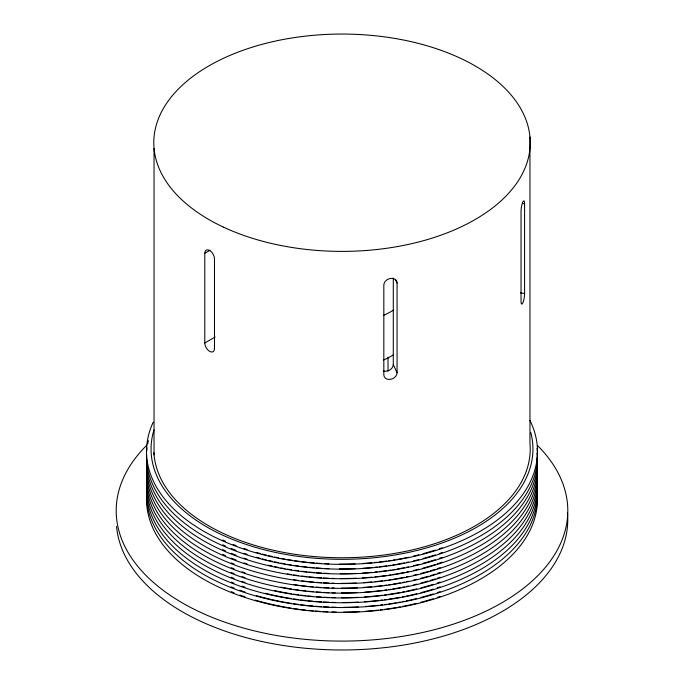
<?xml version="1.0" encoding="UTF-8"?>
<svg xmlns="http://www.w3.org/2000/svg" width="684" height="684" viewBox="0 0 684 684"><rect width="100%" height="100%" fill="white"/><g stroke="black" fill="none" stroke-linecap="round" stroke-linejoin="round"><path stroke-width="1.03" d="M204.79 253.268A6.857 3.959 60 0 1 209.637 250.472A6.857 3.959 60 0 1 214.485 258.868L214.485 348.583A6.857 3.959 60 0 1 209.637 351.379A6.857 3.959 60 0 1 204.79 342.983L204.79 253.268L209.954 250.284M204.79 342.983L215.127 337.015M522.567 203.481L524.585 203.798L524.585 293.513A6.857 1.445 -81.2 0 1 522.815 302.935A6.857 1.445 -81.2 0 1 521.037 301.157L521.037 211.442A6.857 1.445 -81.2 0 1 522.815 202.019A6.857 1.445 -81.2 0 1 524.585 203.798M520.55 292.889L524.585 293.513M395.386 279.388L397.071 283.014L397.071 372.729A6.857 5.404 -24.9 0 1 390.453 379.355A6.857 5.404 -24.9 0 1 383.827 374.781L383.827 285.066A6.857 5.404 -24.9 0 1 390.453 278.439A6.857 5.404 -24.9 0 1 397.071 283.014M393.283 278.063L393.283 364.581L397.071 372.729M529.963 137.031L529.963 443.403A188.228 108.67 0 0 1 350.071 557.657A188.228 108.67 0 0 1 153.883 452.722M388.016 357.142L388.016 370.95M154.037 148.411L154.037 454.774M567.464 512.803A225.78 130.353 0 0 1 353.816 649.8A225.78 130.353 0 0 1 116.537 526.449M537.744 445.746A225.797 130.362 0 0 1 486.64 610.838A225.797 130.362 0 0 1 196.163 610.256A225.797 130.362 0 0 1 147.043 444.959M529.955 420.463A195.487 112.86 0 0 1 343.624 564.343A195.487 112.86 0 0 1 153.173 422.276M530.716 432.339A190.93 110.235 0 0 1 339.837 559.315A190.93 110.235 0 0 1 153.986 429.877M537 491.539A195.487 112.86 0 0 1 347.788 612.3A195.487 112.86 0 0 1 146.53 498.217M537 486.734A195.487 112.86 0 0 1 347.788 607.495A195.487 112.86 0 0 1 146.53 493.412M537 481.938A195.487 112.86 0 0 1 347.788 602.698A195.487 112.86 0 0 1 146.53 488.615M537 477.141A195.487 112.86 0 0 1 347.788 597.901A195.487 112.86 0 0 1 146.53 483.819M537 472.336A195.487 112.86 0 0 1 347.788 593.096A195.487 112.86 0 0 1 146.53 479.014M537 467.54A195.487 112.86 0 0 1 347.788 588.3A195.487 112.86 0 0 1 146.53 474.217M537 462.743A195.487 112.86 0 0 1 347.788 583.503A195.487 112.86 0 0 1 146.53 469.421M537 457.938A195.487 112.86 0 0 1 347.788 578.698A195.487 112.86 0 0 1 146.53 464.616M537 453.141A195.487 112.86 0 0 1 347.788 573.902A195.487 112.86 0 0 1 146.53 459.819M537 448.345A195.487 112.86 0 0 1 347.788 569.097A195.487 112.86 0 0 1 146.53 455.014M146.735 450.893A195.487 112.86 0 0 1 147.069 447.806M147.735 443.711A195.487 112.86 0 0 1 148.402 440.658M440.197 591.626A190.93 110.235 0 0 1 437.238 592.626M433.246 593.917A190.93 110.235 0 0 1 420.942 597.457M416.753 598.517A190.93 110.235 0 0 1 410.426 599.996M409.425 600.219A190.93 110.235 0 0 1 406.39 600.86M404.355 601.279A190.93 110.235 0 0 1 402.312 601.672M400.26 602.065A190.93 110.235 0 0 1 398.191 602.442M396.113 602.801A190.93 110.235 0 0 1 388.794 603.955M386.691 604.254A190.93 110.235 0 0 1 384.579 604.545M382.467 604.818A190.93 110.235 0 0 1 380.347 605.075M378.226 605.314A190.93 110.235 0 0 1 365.641 606.469M358.313 606.913A190.93 110.235 0 0 1 343.556 607.315M336.195 607.272A190.93 110.235 0 0 1 332.005 607.17M328.876 607.059A190.93 110.235 0 0 1 323.643 606.811M321.548 606.682A190.93 110.235 0 0 1 315.264 606.238M313.178 606.058A190.93 110.235 0 0 1 307.971 605.554M305.893 605.331A190.93 110.235 0 0 1 300.729 604.716M298.686 604.442A190.93 110.235 0 0 1 293.59 603.716M291.521 603.399A190.93 110.235 0 0 1 256.303 595.593M245.034 592.045A190.93 110.235 0 0 1 239.998 590.275M234.082 588.026A190.93 110.235 0 0 1 231.183 586.855M440.197 586.821A190.93 110.235 0 0 1 437.238 587.83M433.246 589.121A190.93 110.235 0 0 1 420.942 592.66M416.753 593.721A190.93 110.235 0 0 1 410.426 595.2M409.425 595.422A190.93 110.235 0 0 1 406.39 596.063M404.355 596.474A190.93 110.235 0 0 1 402.312 596.875M400.26 597.26A190.93 110.235 0 0 1 388.794 599.158M386.691 599.458A190.93 110.235 0 0 1 384.579 599.748M382.467 600.013A190.93 110.235 0 0 1 380.347 600.27M378.226 600.518A190.93 110.235 0 0 1 364.598 601.749M358.313 602.117A190.93 110.235 0 0 1 342.496 602.519M335.143 602.45A190.93 110.235 0 0 1 332.005 602.365M328.876 602.262A190.93 110.235 0 0 1 323.643 602.005M321.548 601.886A190.93 110.235 0 0 1 315.264 601.433M313.178 601.253A190.93 110.235 0 0 1 307.971 600.757M305.893 600.535A190.93 110.235 0 0 1 300.729 599.911M298.686 599.646A190.93 110.235 0 0 1 293.59 598.919M291.521 598.594A190.93 110.235 0 0 1 265.332 593.242M245.034 587.248A190.93 110.235 0 0 1 241.999 586.188M234.082 583.221A190.93 110.235 0 0 1 231.183 582.05M440.197 582.024A190.93 110.235 0 0 1 437.238 583.024M433.246 584.316A190.93 110.235 0 0 1 420.942 587.855M416.753 588.924A190.93 110.235 0 0 1 410.426 590.395M409.425 590.617A190.93 110.235 0 0 1 406.39 591.258M404.355 591.677A190.93 110.235 0 0 1 402.312 592.079M400.26 592.464A190.93 110.235 0 0 1 388.794 594.362M386.691 594.661A190.93 110.235 0 0 1 384.579 594.943M382.467 595.217A190.93 110.235 0 0 1 364.598 596.944M358.313 597.32A190.93 110.235 0 0 1 341.444 597.722M335.143 597.645A190.93 110.235 0 0 1 332.005 597.568M328.876 597.457A190.93 110.235 0 0 1 323.643 597.209M321.548 597.089A190.93 110.235 0 0 1 316.307 596.722M313.178 596.457A190.93 110.235 0 0 1 307.971 595.952M305.893 595.73A190.93 110.235 0 0 1 300.729 595.114M298.686 594.849A190.93 110.235 0 0 1 293.59 594.122M291.521 593.798A190.93 110.235 0 0 1 274.617 590.625M245.034 582.443A190.93 110.235 0 0 1 241.999 581.391M234.082 578.425A190.93 110.235 0 0 1 231.183 577.253M440.197 577.228A190.93 110.235 0 0 1 437.238 578.228M435.255 578.878A190.93 110.235 0 0 1 430.21 580.451M428.167 581.058A190.93 110.235 0 0 1 420.942 583.059M416.753 584.119A190.93 110.235 0 0 1 413.598 584.88M408.416 586.034A190.93 110.235 0 0 1 406.39 586.462M404.355 586.872A190.93 110.235 0 0 1 402.312 587.274M400.26 587.667A190.93 110.235 0 0 1 392.984 588.915M390.889 589.249A190.93 110.235 0 0 1 388.794 589.557M386.691 589.856A190.93 110.235 0 0 1 384.579 590.147M382.467 590.42A190.93 110.235 0 0 1 364.598 592.147M357.262 592.566A190.93 110.235 0 0 1 341.444 592.917M335.143 592.848A190.93 110.235 0 0 1 332.005 592.771M328.876 592.66A190.93 110.235 0 0 1 323.643 592.412M321.548 592.284A190.93 110.235 0 0 1 316.307 591.916M313.178 591.66A190.93 110.235 0 0 1 307.971 591.156M305.893 590.933A190.93 110.235 0 0 1 300.729 590.318M298.686 590.044A190.93 110.235 0 0 1 293.59 589.317M291.521 589.001A190.93 110.235 0 0 1 280.91 587.129M245.034 577.647A190.93 110.235 0 0 1 241.999 576.595M234.082 573.628A190.93 110.235 0 0 1 231.183 572.457M440.197 572.423A190.93 110.235 0 0 1 437.238 573.423M435.255 574.081A190.93 110.235 0 0 1 430.21 575.654M428.167 576.253A190.93 110.235 0 0 1 420.942 578.262M416.753 579.322A190.93 110.235 0 0 1 413.598 580.075M408.416 581.238A190.93 110.235 0 0 1 406.39 581.665M404.355 582.075A190.93 110.235 0 0 1 402.312 582.477M400.26 582.862A190.93 110.235 0 0 1 392.984 584.119M390.889 584.444A190.93 110.235 0 0 1 388.794 584.76M386.691 585.059A190.93 110.235 0 0 1 384.579 585.342M382.467 585.615A190.93 110.235 0 0 1 375.046 586.453M371.865 586.761A190.93 110.235 0 0 1 363.555 587.419M357.262 587.77A190.93 110.235 0 0 1 341.444 588.12M334.1 588.026A190.93 110.235 0 0 1 332.005 587.966M328.876 587.864A190.93 110.235 0 0 1 323.643 587.607M321.548 587.488A190.93 110.235 0 0 1 316.307 587.12M313.178 586.855A190.93 110.235 0 0 1 309.006 586.462M306.928 586.248A190.93 110.235 0 0 1 300.729 585.513M298.686 585.247A190.93 110.235 0 0 1 293.59 584.521M245.034 572.85A190.93 110.235 0 0 1 241.999 571.79M234.082 568.823A190.93 110.235 0 0 1 231.183 567.652M440.197 567.626A190.93 110.235 0 0 1 437.238 568.626M435.255 569.276A190.93 110.235 0 0 1 430.21 570.849M428.167 571.456A190.93 110.235 0 0 1 420.942 573.457M416.753 574.517A190.93 110.235 0 0 1 413.598 575.278M408.416 576.441A190.93 110.235 0 0 1 406.39 576.86M404.355 577.279A190.93 110.235 0 0 1 392.984 579.322M390.889 579.647A190.93 110.235 0 0 1 388.794 579.964M386.691 580.263A190.93 110.235 0 0 1 384.579 580.545M382.467 580.819A190.93 110.235 0 0 1 375.046 581.656M371.865 581.964A190.93 110.235 0 0 1 363.555 582.614M356.21 583.016A190.93 110.235 0 0 1 341.444 583.324M334.1 583.23A190.93 110.235 0 0 1 332.005 583.17M328.876 583.059A190.93 110.235 0 0 1 323.643 582.811M321.548 582.691A190.93 110.235 0 0 1 316.307 582.315M314.221 582.152A190.93 110.235 0 0 1 309.006 581.665M306.928 581.443A190.93 110.235 0 0 1 301.764 580.844M298.686 580.451A190.93 110.235 0 0 1 293.59 579.716M234.082 564.026A190.93 110.235 0 0 1 231.183 562.855M442.146 562.137A190.93 110.235 0 0 1 437.238 563.83M435.255 564.48A190.93 110.235 0 0 1 423.02 568.105M418.847 569.199A190.93 110.235 0 0 1 413.598 570.482M408.416 571.636A190.93 110.235 0 0 1 406.39 572.063M404.355 572.474A190.93 110.235 0 0 1 392.984 574.517M390.889 574.842A190.93 110.235 0 0 1 388.794 575.159M386.691 575.458A190.93 110.235 0 0 1 375.046 576.86M371.865 577.168A190.93 110.235 0 0 1 362.511 577.886M356.21 578.219A190.93 110.235 0 0 1 340.393 578.519M334.1 578.425A190.93 110.235 0 0 1 332.005 578.373M328.876 578.262A190.93 110.235 0 0 1 323.643 578.014M321.548 577.886A190.93 110.235 0 0 1 316.307 577.518M314.221 577.347A190.93 110.235 0 0 1 309.006 576.86M306.928 576.646A190.93 110.235 0 0 1 301.764 576.048M298.686 575.646A190.93 110.235 0 0 1 293.59 574.919M291.521 574.603A190.93 110.235 0 0 1 287.263 573.893M247.069 563.932A190.93 110.235 0 0 1 244.017 562.898M236.04 559.991A190.93 110.235 0 0 1 231.183 558.058M225.515 555.63A190.93 110.235 0 0 1 222.753 554.382M442.146 557.34A190.93 110.235 0 0 1 439.214 558.366M435.255 559.683A190.93 110.235 0 0 1 423.02 563.308M418.847 564.403A190.93 110.235 0 0 1 413.598 565.677M408.416 566.839A190.93 110.235 0 0 1 406.39 567.267M404.355 567.677A190.93 110.235 0 0 1 397.156 569.02M395.07 569.379A190.93 110.235 0 0 1 392.984 569.721M390.889 570.046A190.93 110.235 0 0 1 388.794 570.362M386.691 570.661A190.93 110.235 0 0 1 379.287 571.602M377.166 571.833A190.93 110.235 0 0 1 375.046 572.055M371.865 572.363A190.93 110.235 0 0 1 362.511 573.081M356.21 573.414A190.93 110.235 0 0 1 340.393 573.722M328.876 573.457A190.93 110.235 0 0 1 323.643 573.209M321.548 573.089A190.93 110.235 0 0 1 316.307 572.722M314.221 572.551A190.93 110.235 0 0 1 309.006 572.063M306.928 571.85A190.93 110.235 0 0 1 301.764 571.243M298.686 570.849A190.93 110.235 0 0 1 294.607 570.268M291.521 569.798A190.93 110.235 0 0 1 287.263 569.097M285.142 568.72A190.93 110.235 0 0 1 280.91 567.925M278.807 567.506A190.93 110.235 0 0 1 274.617 566.626M272.54 566.164A190.93 110.235 0 0 1 268.402 565.206M247.069 559.127A190.93 110.235 0 0 1 244.017 558.101M236.04 555.186A190.93 110.235 0 0 1 231.183 553.253M225.515 550.834A190.93 110.235 0 0 1 222.753 549.577M442.146 552.544A190.93 110.235 0 0 1 439.214 553.561M435.255 554.878A190.93 110.235 0 0 1 423.02 558.503M418.847 559.597A190.93 110.235 0 0 1 413.598 560.88M408.416 562.034A190.93 110.235 0 0 1 406.39 562.462M404.355 562.881A190.93 110.235 0 0 1 397.156 564.223M395.07 564.574A190.93 110.235 0 0 1 392.984 564.916M390.889 565.249A190.93 110.235 0 0 1 388.794 565.557M386.691 565.865A190.93 110.235 0 0 1 379.287 566.797M377.166 567.036A190.93 110.235 0 0 1 375.046 567.258M371.865 567.566A190.93 110.235 0 0 1 362.511 568.284M355.158 568.66A190.93 110.235 0 0 1 339.341 568.908M328.876 568.66A190.93 110.235 0 0 1 324.686 568.472M321.548 568.284A190.93 110.235 0 0 1 316.307 567.917M314.221 567.746A190.93 110.235 0 0 1 309.006 567.267M306.928 567.045A190.93 110.235 0 0 1 301.764 566.446M298.686 566.044A190.93 110.235 0 0 1 294.607 565.471M291.521 565.001A190.93 110.235 0 0 1 287.263 564.291M285.142 563.924A190.93 110.235 0 0 1 280.91 563.129M278.807 562.71A190.93 110.235 0 0 1 274.617 561.829M272.54 561.367A190.93 110.235 0 0 1 268.402 560.401M266.35 559.905A190.93 110.235 0 0 1 262.288 558.854M260.279 558.315A190.93 110.235 0 0 1 256.303 557.195M247.069 554.331A190.93 110.235 0 0 1 244.017 553.296M236.04 550.389A190.93 110.235 0 0 1 231.183 548.457M225.515 546.029A190.93 110.235 0 0 1 222.753 544.78M442.146 547.739A190.93 110.235 0 0 1 439.214 548.765M435.255 550.081A190.93 110.235 0 0 1 423.02 553.707M418.847 554.801A190.93 110.235 0 0 1 413.598 556.083M408.416 557.238A190.93 110.235 0 0 1 397.156 559.426M395.07 559.777A190.93 110.235 0 0 1 392.984 560.119M390.889 560.444A190.93 110.235 0 0 1 388.794 560.76M386.691 561.06A190.93 110.235 0 0 1 379.287 562M377.166 562.239A190.93 110.235 0 0 1 375.046 562.462M371.865 562.77A190.93 110.235 0 0 1 362.511 563.488M355.158 563.864A190.93 110.235 0 0 1 339.341 564.112M328.876 563.864A190.93 110.235 0 0 1 324.686 563.667M321.548 563.488A190.93 110.235 0 0 1 316.307 563.12M314.221 562.949A190.93 110.235 0 0 1 309.006 562.462M306.928 562.248A190.93 110.235 0 0 1 301.764 561.649M299.703 561.384A190.93 110.235 0 0 1 294.607 560.675M292.581 560.367A190.93 110.235 0 0 1 287.263 559.495M285.142 559.119A190.93 110.235 0 0 1 280.91 558.332M278.807 557.913A190.93 110.235 0 0 1 274.617 557.033M272.54 556.571A190.93 110.235 0 0 1 268.402 555.605M266.35 555.1A190.93 110.235 0 0 1 262.288 554.057M260.279 553.518A190.93 110.235 0 0 1 256.303 552.398M247.069 549.534A190.93 110.235 0 0 1 244.017 548.5M236.04 545.593A190.93 110.235 0 0 1 233.116 544.438M225.515 541.232A190.93 110.235 0 0 1 222.753 539.975M440.197 596.422A190.93 110.235 0 0 1 437.238 597.423M433.246 598.714A190.93 110.235 0 0 1 420.942 602.253M416.753 603.322A190.93 110.235 0 0 1 410.426 604.801M409.425 605.015A190.93 110.235 0 0 1 402.312 606.477M400.26 606.862A190.93 110.235 0 0 1 398.191 607.238M396.113 607.597A190.93 110.235 0 0 1 384.579 609.341M382.467 609.615A190.93 110.235 0 0 1 380.347 609.871M378.226 610.119A190.93 110.235 0 0 1 365.641 611.274M359.365 611.658A190.93 110.235 0 0 1 343.556 612.112M336.195 612.069A190.93 110.235 0 0 1 332.005 611.966M327.824 611.812A190.93 110.235 0 0 1 322.591 611.547M320.497 611.419A190.93 110.235 0 0 1 315.264 611.034M313.178 610.855A190.93 110.235 0 0 1 307.971 610.35M305.893 610.128A190.93 110.235 0 0 1 300.729 609.512M298.686 609.247A190.93 110.235 0 0 1 293.59 608.521M291.521 608.196A190.93 110.235 0 0 1 255.32 600.107M245.034 596.841A190.93 110.235 0 0 1 239.998 595.071M234.082 592.823A190.93 110.235 0 0 1 231.183 591.651M393.283 364.581A6.857 5.404 -24.9 0 1 383.356 370.959M393.557 310.032A68.896 39.775 0 0 1 383.459 315.418M393.557 354.697A68.896 39.775 0 0 1 383.459 360.083M223.548 227.173A188.228 108.67 0 0 0 527.911 159.723A188.228 108.67 0 0 0 274.549 41.271A188.228 108.67 0 0 0 223.548 227.173"/></g></svg>
